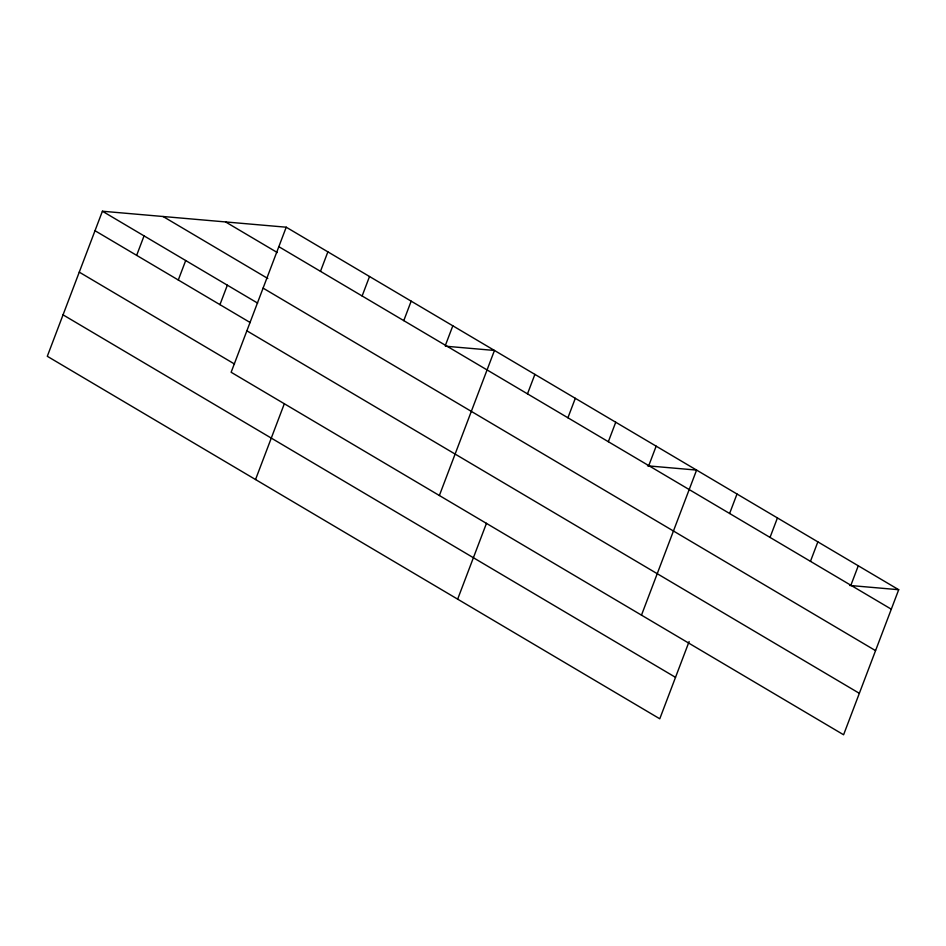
<?xml version="1.0" encoding="UTF-8"?>
<svg xmlns="http://www.w3.org/2000/svg" width="946" height="946" viewBox="0 0 946 946"><rect width="100%" height="100%" fill="white"/><g stroke="black" fill="none" stroke-linecap="round" stroke-linejoin="round"><path stroke-width="1.42" d="M286.224 227.206L231.131 372.263L843.596 734.77L898.7 589.713L286.224 227.206L102.404 211.23L47.3 356.287L659.776 718.794L689.114 641.542M136.65 255.349L144.052 235.885M178.297 280.004L185.7 260.528M219.945 304.647L227.347 285.184M320.481 271.336L327.872 251.861M255.538 479.539L284.368 403.658M362.129 295.98L369.519 276.516M403.776 320.635L411.167 301.159M445.424 345.278L452.815 325.814M439.37 495.515L494.462 350.458L445.365 346.189M527.49 393.855L534.892 374.391M457.651 599.161L486.481 523.292M567.919 417.777L575.31 398.313M608.337 441.711L615.74 422.235M648.767 465.633L656.157 446.169M641.483 615.148L696.587 470.091L647.478 465.822M729.614 513.489L737.005 494.013M770.032 537.411L777.435 517.935M810.462 561.333L817.852 541.869M850.88 585.267L858.282 565.791M849.591 585.444L898.7 589.713M278.834 246.681L891.309 609.189M225.562 221.932L277.308 252.558M163.067 216.504L267.813 278.502M263.094 288.128L875.558 650.635M102.404 211.23L257.631 303.11M95.002 230.706L250.241 322.574M246.871 330.816L859.346 693.323M79.263 272.141L234.502 364.021M63.039 314.841L675.515 677.348"/></g></svg>
